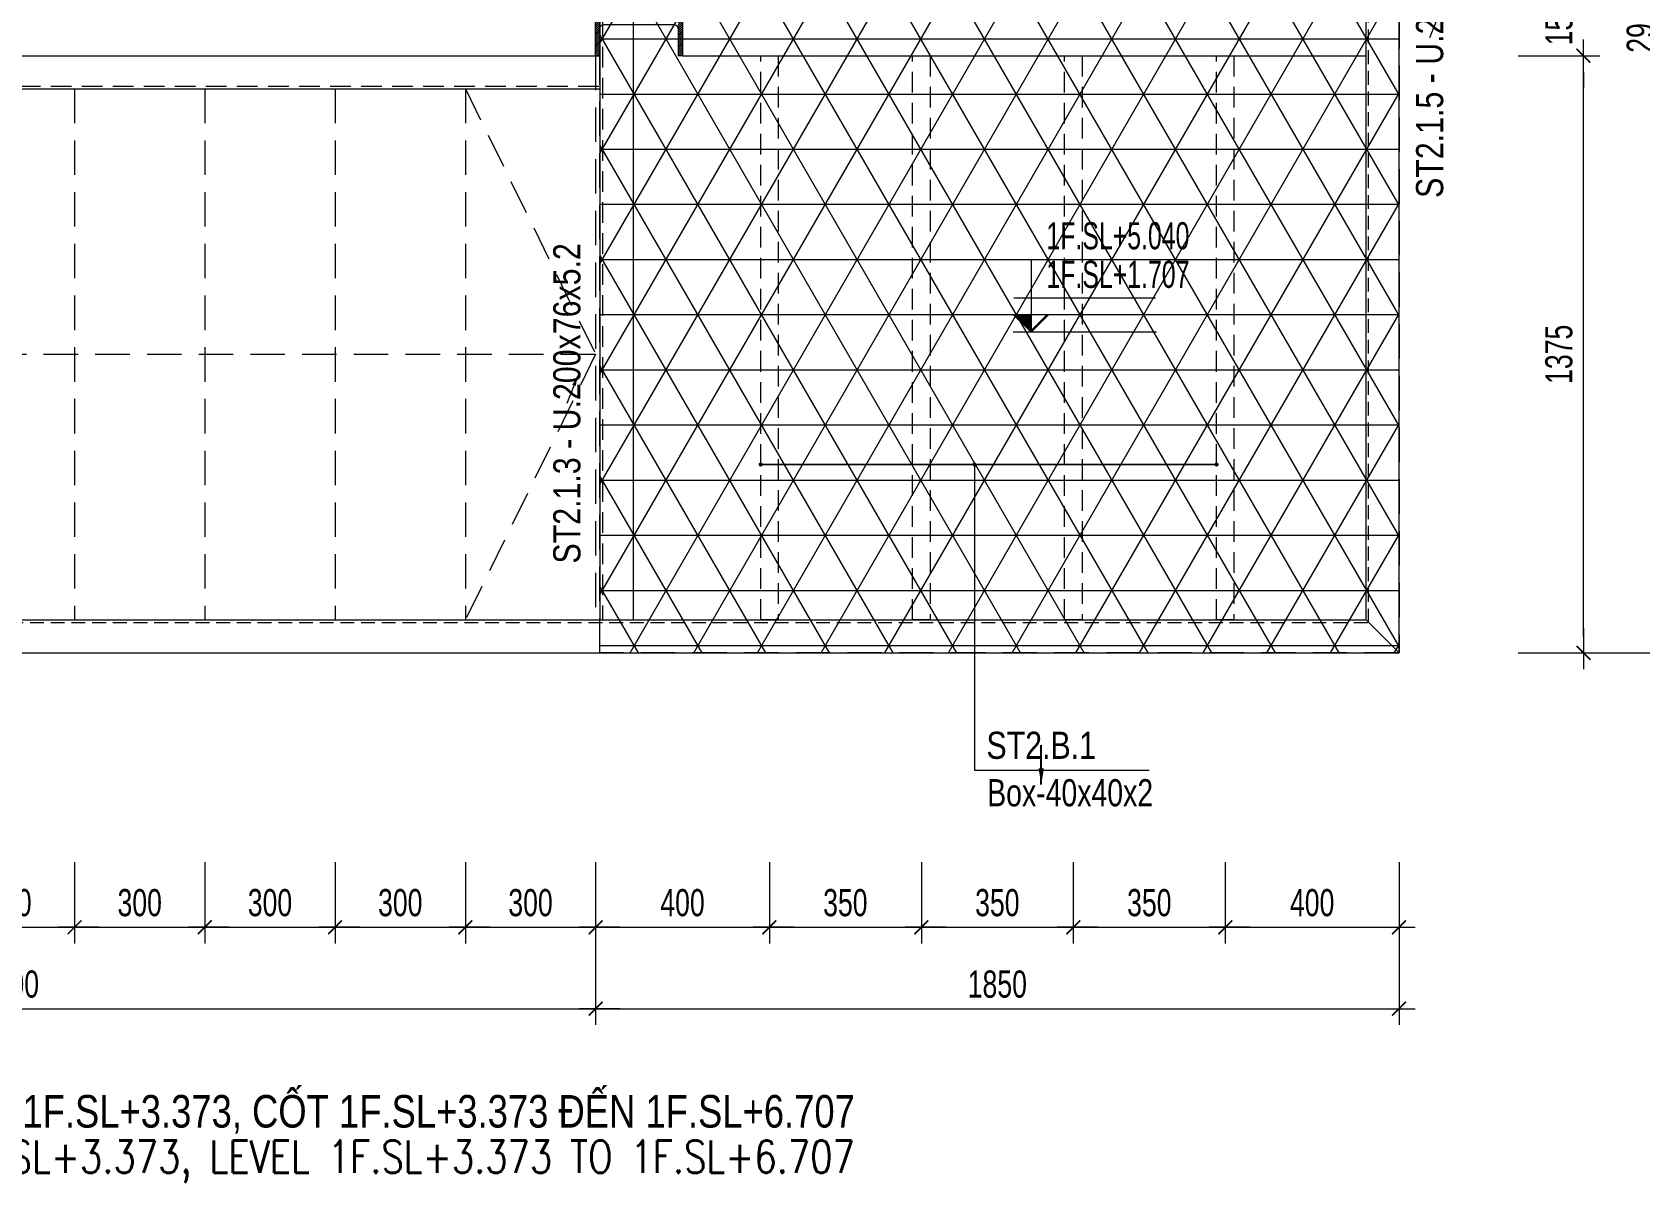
# Model space of a CAD drawing. Header units: millimetres. Extents: x 80771 to 163038, y -101774 to -59328.
# Drawn here: x 105800 to 109502, y -71767 to -69117 of the extents above; entities that cross this region are included whole.
import ezdxf
from ezdxf.enums import TextEntityAlignment as Align

# ---------------------------------------------------------------- set-up
doc = ezdxf.new("R2010")
doc.units = ezdxf.units.MM
doc.linetypes.add('HIDDEN2', pattern=[4.762499999999999, 3.175, -1.5875])
for name, color, linetype, lineweight in [('$0$NDC_S_ANNO', 7, 'Continuous', 20), ('$0$NDC_S_DIM', 1, 'Continuous', 15), ('NDC_S-ANNO', 7, 'Continuous', 20), ('NDC_S-BEAM-NAME-VERT', 7, 'Continuous', 20), ('NDC_S-BEAM-STEL', 30, 'HIDDEN2', 18), ('NDC_S-COLS-STEL', 2, 'Continuous', 20), ('NDC_S-DIMS', 1, 'Continuous', 15), ('NDC_S-HIDN', 8, 'HIDDEN2', 13), ('NDC_S-TEXT-SYMB', 7, 'Continuous', 20), ('NDC_S-TEXT-VIE', 7, 'Continuous', 20), ('NDC_S_ANNO', 7, 'Continuous', 20), ('NDC_S_BEAM NAME', 7, 'Continuous', 9), ('NDC_S_CONTINUOUS', 3, 'Continuous', 20), ('NDC_S_DIM', 1, 'Continuous', 15), ('NDC_S_ENG TITLE', 3, 'Continuous', 20), ('NDC_S_HATCH MATERIAL', 8, 'Continuous', 13), ('NDC_S_TEXT SYMBOL', 7, 'Continuous', 20), ('NDC_S_VN TITLE', 6, 'Continuous', 35)]:
    doc.layers.add(name, color=color, linetype=linetype, lineweight=lineweight)
doc.styles.add('$0$ARIAL', font='arial.ttf', dxfattribs={"width": 0.8})
doc.styles.add('$0$NDC_DIM', font='', dxfattribs={"width": 0.75})
doc.styles.add('ARIAL', font='arial.ttf', dxfattribs={"width": 0.8})
doc.styles.add('NDC_ANNO', font='', dxfattribs={"width": 0.8})
doc.styles.add('NDC_ARIAL', font='arial.ttf', dxfattribs={"width": 0.85})
doc.styles.add('NDC_DIM', font='', dxfattribs={"width": 0.75})
doc.styles.add('NDC_EN TXT', font='romans.shx', dxfattribs={"width": 0.8})
doc.styles.add('NDC_VIE TXT', font='arial.ttf', dxfattribs={"width": 0.8})
doc.styles.get('$0$NDC_DIM').set_extended_font_data('Dotum')
doc.styles.get('NDC_ANNO').set_extended_font_data('Dotum')
doc.styles.get('NDC_DIM').set_extended_font_data('Dotum')
doc.dimstyles.new('$0$NDC_dim_iso', dxfattribs={"dimtxt": 2.5, "dimasz": 1, "dimexe": 1.5, "dimexo": 2.5, "dimgap": 1, "dimtad": 1, "dimdec": 0, "dimzin": 0, "dimdsep": 46, "dimtxsty": '$0$NDC_DIM', "dimblk": '$0$DIMMARK', "dimcen": 0.09, "dimdle": 1.2, "dimclrd": 1, "dimclre": 1, "dimclrt": 3, "dimadec": 0, "dimazin": 0, "dimtfac": 1, "dimtdec": 0, "dimtix": 1, "dimtofl": 0, "dimtmove": 0, "dimatfit": 3, "dimfxl": 8, "dimfxlon": 1, "dimtolj": 1, "dimtzin": 0, "dimarcsym": 0})
doc.dimstyles.new('NDC_dim_25', dxfattribs={"dimscale": 25, "dimtxt": 2.5, "dimasz": 1.5, "dimexe": 1.5, "dimexo": 2.5, "dimgap": 1, "dimtad": 1, "dimdec": 0, "dimrnd": 0.001, "dimzin": 0, "dimdsep": 46, "dimtxsty": 'NDC_DIM', "dimblk": 'DIMMARK', "dimcen": 0, "dimdle": 1.2, "dimclrd": 256, "dimclre": 256, "dimclrt": 3, "dimadec": 0, "dimazin": 0, "dimtfac": 1, "dimtdec": 0, "dimtix": 1, "dimtofl": 0, "dimtmove": 2, "dimatfit": 3, "dimfxl": 6, "dimfxlon": 1, "dimtolj": 1, "dimtzin": 0, "dimlwd": -1, "dimlwe": -1, "dimarcsym": 0})
doc.dimstyles.new('NDC_dim_iso', dxfattribs={"dimtxt": 2.5, "dimasz": 1.5, "dimexe": 1.5, "dimexo": 1.5, "dimgap": 1, "dimtad": 1, "dimdec": 0, "dimrnd": 0.001, "dimzin": 0, "dimdsep": 46, "dimtxsty": 'NDC_DIM', "dimblk": 'DIMMARK', "dimcen": 0, "dimdle": 1.2, "dimclrd": 256, "dimclre": 256, "dimclrt": 3, "dimadec": 0, "dimazin": 0, "dimtfac": 1, "dimtdec": 0, "dimtix": 1, "dimtofl": 0, "dimtmove": 2, "dimatfit": 3, "dimfxl": 6, "dimfxlon": 1, "dimtolj": 1, "dimtzin": 0, "dimlwd": -1, "dimlwe": -1, "dimarcsym": 0})

# ---------------------------------------------------------------- blocks, each defined once
blk = doc.blocks.new('DIMMARK')
at = {"layer": 'NDC_S_DIM', "color": 1}
blk.add_line((-1.5, 0), (1, 0), dxfattribs=at)
at = {"layer": 'NDC_S_DIM', "color": 2, "const_width": 0.1}
blk.add_lwpolyline([(-0.4242640687119285, -0.4242640687119285), (0.4242640687119285, 0.4242640687119285)], dxfattribs=at)
blk = doc.blocks.new('*D489')
at = {"layer": 'Defpoints', "color": 0, "transparency": 16777216}
for p in [(104397.1765880286, -70546.40883899573), (107097.1765880286, -70546.40883899573), (107097.1765880286, -71365.67347410205)]:
    blk.add_point(p, dxfattribs=at)
at = {"layer": 'NDC_S_DIM', "transparency": 16777216}
for p, q in [((104397.1765880286, -71215.67347410205), (104397.1765880286, -71403.17347410205)), ((107097.1765880286, -71215.67347410205), (107097.1765880286, -71403.17347410205)), ((104434.6765880286, -71365.67347410205), (107059.6765880286, -71365.67347410205))]:
    blk.add_line(p, q, dxfattribs=at)
at = {"layer": 'NDC_S_DIM', "transparency": 16777216, "xscale": 37.5, "yscale": 37.5, "zscale": 37.5, "rotation": 180}
blk.add_blockref('DIMMARK', (104397.1765880286, -71365.67347410205), dxfattribs=at)
at = {"layer": 'NDC_S_DIM', "transparency": 16777216, "xscale": 37.5, "yscale": 37.5, "zscale": 37.5}
blk.add_blockref('DIMMARK', (107097.1765880286, -71365.67347410205), dxfattribs=at)
at = {"layer": 'NDC_S_DIM', "color": 3, "transparency": 16777216, "insert": (105747.1765880286, -71309.38107247383), "char_height": 62.5, "attachment_point": 5, "style": 'NDC_DIM'}
blk.add_mtext('\\A1;2700', dxfattribs=at)
blk = doc.blocks.new('*D490')
at = {"layer": 'Defpoints', "color": 0, "transparency": 16777216}
for p in [(107097.1765880286, -70546.40883899573), (108947.1765880286, -70546.40883899573), (108947.1765880286, -71365.67347410205)]:
    blk.add_point(p, dxfattribs=at)
at = {"layer": 'NDC_S_DIM', "transparency": 16777216}
for p, q in [((107097.1765880286, -71215.67347410205), (107097.1765880286, -71403.17347410205)), ((108947.1765880286, -71215.67347410205), (108947.1765880286, -71403.17347410205)), ((107134.6765880286, -71365.67347410205), (108909.6765880286, -71365.67347410205))]:
    blk.add_line(p, q, dxfattribs=at)
at = {"layer": 'NDC_S_DIM', "transparency": 16777216, "xscale": 37.5, "yscale": 37.5, "zscale": 37.5, "rotation": 180}
blk.add_blockref('DIMMARK', (107097.1765880286, -71365.67347410205), dxfattribs=at)
at = {"layer": 'NDC_S_DIM', "transparency": 16777216, "xscale": 37.5, "yscale": 37.5, "zscale": 37.5}
blk.add_blockref('DIMMARK', (108947.1765880286, -71365.67347410205), dxfattribs=at)
at = {"layer": 'NDC_S_DIM', "color": 3, "transparency": 16777216, "insert": (108022.1765880286, -71309.38107247383), "char_height": 62.5, "attachment_point": 5, "style": 'NDC_DIM'}
blk.add_mtext('\\A1;1850', dxfattribs=at)
blk = doc.blocks.new('*D500')
at = {"layer": 'Defpoints', "color": 0, "transparency": 16777216}
for p in [(105597.1765880286, -70546.40883899573), (105897.1765880286, -70546.40883899573), (105897.1765880286, -71178.17347410205)]:
    blk.add_point(p, dxfattribs=at)
at = {"layer": 'NDC_S_DIM', "transparency": 16777216}
for p, q in [((105597.1765880286, -71028.17347410205), (105597.1765880286, -71215.67347410205)), ((105897.1765880286, -71028.17347410205), (105897.1765880286, -71215.67347410205)), ((105634.6765880286, -71178.17347410205), (105859.6765880286, -71178.17347410205))]:
    blk.add_line(p, q, dxfattribs=at)
at = {"layer": 'NDC_S_DIM', "transparency": 16777216, "xscale": 37.5, "yscale": 37.5, "zscale": 37.5, "rotation": 180}
blk.add_blockref('DIMMARK', (105597.1765880286, -71178.17347410205), dxfattribs=at)
at = {"layer": 'NDC_S_DIM', "transparency": 16777216, "xscale": 37.5, "yscale": 37.5, "zscale": 37.5}
blk.add_blockref('DIMMARK', (105897.1765880286, -71178.17347410205), dxfattribs=at)
at = {"layer": 'NDC_S_DIM', "color": 3, "transparency": 16777216, "insert": (105747.1765880286, -71121.88107247383), "char_height": 62.5, "attachment_point": 5, "style": 'NDC_DIM'}
blk.add_mtext('\\A1;300', dxfattribs=at)
blk = doc.blocks.new('*D501')
at = {"layer": 'Defpoints', "color": 0, "transparency": 16777216}
for p in [(105897.1765880286, -70546.40883899573), (106197.1765880286, -70546.40883899573), (106197.1765880286, -71178.17347410205)]:
    blk.add_point(p, dxfattribs=at)
at = {"layer": 'NDC_S_DIM', "transparency": 16777216}
for p, q in [((105897.1765880286, -71028.17347410205), (105897.1765880286, -71215.67347410205)), ((106197.1765880286, -71028.17347410205), (106197.1765880286, -71215.67347410205)), ((105934.6765880286, -71178.17347410205), (106159.6765880286, -71178.17347410205))]:
    blk.add_line(p, q, dxfattribs=at)
at = {"layer": 'NDC_S_DIM', "transparency": 16777216, "xscale": 37.5, "yscale": 37.5, "zscale": 37.5, "rotation": 180}
blk.add_blockref('DIMMARK', (105897.1765880286, -71178.17347410205), dxfattribs=at)
at = {"layer": 'NDC_S_DIM', "transparency": 16777216, "xscale": 37.5, "yscale": 37.5, "zscale": 37.5}
blk.add_blockref('DIMMARK', (106197.1765880286, -71178.17347410205), dxfattribs=at)
at = {"layer": 'NDC_S_DIM', "color": 3, "transparency": 16777216, "insert": (106047.1765880286, -71121.88107247383), "char_height": 62.5, "attachment_point": 5, "style": 'NDC_DIM'}
blk.add_mtext('\\A1;300', dxfattribs=at)
blk = doc.blocks.new('*D502')
at = {"layer": 'Defpoints', "color": 0, "transparency": 16777216}
for p in [(106197.1765880286, -70546.40883899573), (106497.1765880286, -70546.40883899573), (106497.1765880286, -71178.17347410205)]:
    blk.add_point(p, dxfattribs=at)
at = {"layer": 'NDC_S_DIM', "transparency": 16777216}
for p, q in [((106197.1765880286, -71028.17347410205), (106197.1765880286, -71215.67347410205)), ((106497.1765880286, -71028.17347410205), (106497.1765880286, -71215.67347410205)), ((106234.6765880286, -71178.17347410205), (106459.6765880286, -71178.17347410205))]:
    blk.add_line(p, q, dxfattribs=at)
at = {"layer": 'NDC_S_DIM', "transparency": 16777216, "xscale": 37.5, "yscale": 37.5, "zscale": 37.5, "rotation": 180}
blk.add_blockref('DIMMARK', (106197.1765880286, -71178.17347410205), dxfattribs=at)
at = {"layer": 'NDC_S_DIM', "transparency": 16777216, "xscale": 37.5, "yscale": 37.5, "zscale": 37.5}
blk.add_blockref('DIMMARK', (106497.1765880286, -71178.17347410205), dxfattribs=at)
at = {"layer": 'NDC_S_DIM', "color": 3, "transparency": 16777216, "insert": (106347.1765880286, -71121.88107247383), "char_height": 62.5, "attachment_point": 5, "style": 'NDC_DIM'}
blk.add_mtext('\\A1;300', dxfattribs=at)
blk = doc.blocks.new('*D503')
at = {"layer": 'Defpoints', "color": 0, "transparency": 16777216}
for p in [(106497.1765880286, -70546.40883899573), (106797.1765880286, -70546.40883899573), (106797.1765880286, -71178.17347410205)]:
    blk.add_point(p, dxfattribs=at)
at = {"layer": 'NDC_S_DIM', "transparency": 16777216}
for p, q in [((106497.1765880286, -71028.17347410205), (106497.1765880286, -71215.67347410205)), ((106797.1765880286, -71028.17347410205), (106797.1765880286, -71215.67347410205)), ((106534.6765880286, -71178.17347410205), (106759.6765880286, -71178.17347410205))]:
    blk.add_line(p, q, dxfattribs=at)
at = {"layer": 'NDC_S_DIM', "transparency": 16777216, "xscale": 37.5, "yscale": 37.5, "zscale": 37.5, "rotation": 180}
blk.add_blockref('DIMMARK', (106497.1765880286, -71178.17347410205), dxfattribs=at)
at = {"layer": 'NDC_S_DIM', "transparency": 16777216, "xscale": 37.5, "yscale": 37.5, "zscale": 37.5}
blk.add_blockref('DIMMARK', (106797.1765880286, -71178.17347410205), dxfattribs=at)
at = {"layer": 'NDC_S_DIM', "color": 3, "transparency": 16777216, "insert": (106647.1765880286, -71121.88107247383), "char_height": 62.5, "attachment_point": 5, "style": 'NDC_DIM'}
blk.add_mtext('\\A1;300', dxfattribs=at)
blk = doc.blocks.new('*D504')
at = {"layer": 'Defpoints', "color": 0, "transparency": 16777216}
for p in [(107097.1765880286, -70546.40883899573), (107497.1765880287, -70546.40883899573), (107497.1765880287, -71178.17347410205)]:
    blk.add_point(p, dxfattribs=at)
at = {"layer": 'NDC_S_DIM', "transparency": 16777216}
for p, q in [((107097.1765880286, -71028.17347410205), (107097.1765880286, -71215.67347410205)), ((107497.1765880287, -71028.17347410205), (107497.1765880287, -71215.67347410205)), ((107134.6765880286, -71178.17347410205), (107459.6765880287, -71178.17347410205))]:
    blk.add_line(p, q, dxfattribs=at)
at = {"layer": 'NDC_S_DIM', "transparency": 16777216, "xscale": 37.5, "yscale": 37.5, "zscale": 37.5, "rotation": 180}
blk.add_blockref('DIMMARK', (107097.1765880286, -71178.17347410205), dxfattribs=at)
at = {"layer": 'NDC_S_DIM', "transparency": 16777216, "xscale": 37.5, "yscale": 37.5, "zscale": 37.5}
blk.add_blockref('DIMMARK', (107497.1765880287, -71178.17347410205), dxfattribs=at)
at = {"layer": 'NDC_S_DIM', "color": 3, "transparency": 16777216, "insert": (107297.1765880286, -71121.88107247383), "char_height": 62.5, "attachment_point": 5, "style": 'NDC_DIM'}
blk.add_mtext('\\A1;400', dxfattribs=at)
blk = doc.blocks.new('*D505')
at = {"layer": 'Defpoints', "color": 0, "transparency": 16777216}
for p in [(107497.1765880287, -70546.40883899573), (107847.1765880287, -70546.40883899573), (107847.1765880287, -71178.17347410205)]:
    blk.add_point(p, dxfattribs=at)
at = {"layer": 'NDC_S_DIM', "transparency": 16777216}
for p, q in [((107497.1765880287, -71028.17347410205), (107497.1765880287, -71215.67347410205)), ((107847.1765880287, -71028.17347410205), (107847.1765880287, -71215.67347410205)), ((107534.6765880287, -71178.17347410205), (107809.6765880287, -71178.17347410205))]:
    blk.add_line(p, q, dxfattribs=at)
at = {"layer": 'NDC_S_DIM', "transparency": 16777216, "xscale": 37.5, "yscale": 37.5, "zscale": 37.5, "rotation": 180}
blk.add_blockref('DIMMARK', (107497.1765880287, -71178.17347410205), dxfattribs=at)
at = {"layer": 'NDC_S_DIM', "transparency": 16777216, "xscale": 37.5, "yscale": 37.5, "zscale": 37.5}
blk.add_blockref('DIMMARK', (107847.1765880287, -71178.17347410205), dxfattribs=at)
at = {"layer": 'NDC_S_DIM', "color": 3, "transparency": 16777216, "insert": (107672.1765880287, -71121.88107247383), "char_height": 62.5, "attachment_point": 5, "style": 'NDC_DIM'}
blk.add_mtext('\\A1;350', dxfattribs=at)
blk = doc.blocks.new('*D506')
at = {"layer": 'Defpoints', "color": 0, "transparency": 16777216}
for p in [(107847.1765880287, -70546.40883899573), (108197.1765880287, -70546.40883899573), (108197.1765880287, -71178.17347410205)]:
    blk.add_point(p, dxfattribs=at)
at = {"layer": 'NDC_S_DIM', "transparency": 16777216}
for p, q in [((107847.1765880287, -71028.17347410205), (107847.1765880287, -71215.67347410205)), ((108197.1765880287, -71028.17347410205), (108197.1765880287, -71215.67347410205)), ((107884.6765880287, -71178.17347410205), (108159.6765880287, -71178.17347410205))]:
    blk.add_line(p, q, dxfattribs=at)
at = {"layer": 'NDC_S_DIM', "transparency": 16777216, "xscale": 37.5, "yscale": 37.5, "zscale": 37.5, "rotation": 180}
blk.add_blockref('DIMMARK', (107847.1765880287, -71178.17347410205), dxfattribs=at)
at = {"layer": 'NDC_S_DIM', "transparency": 16777216, "xscale": 37.5, "yscale": 37.5, "zscale": 37.5}
blk.add_blockref('DIMMARK', (108197.1765880287, -71178.17347410205), dxfattribs=at)
at = {"layer": 'NDC_S_DIM', "color": 3, "transparency": 16777216, "insert": (108022.1765880287, -71121.88107247383), "char_height": 62.5, "attachment_point": 5, "style": 'NDC_DIM'}
blk.add_mtext('\\A1;350', dxfattribs=at)
blk = doc.blocks.new('*D507')
at = {"layer": 'Defpoints', "color": 0, "transparency": 16777216}
for p in [(108197.1765880287, -70546.40883899573), (108547.1765880287, -70546.40883899573), (108547.1765880287, -71178.17347410205)]:
    blk.add_point(p, dxfattribs=at)
at = {"layer": 'NDC_S_DIM', "transparency": 16777216}
for p, q in [((108197.1765880287, -71028.17347410205), (108197.1765880287, -71215.67347410205)), ((108547.1765880287, -71028.17347410205), (108547.1765880287, -71215.67347410205)), ((108234.6765880287, -71178.17347410205), (108509.6765880287, -71178.17347410205))]:
    blk.add_line(p, q, dxfattribs=at)
at = {"layer": 'NDC_S_DIM', "transparency": 16777216, "xscale": 37.5, "yscale": 37.5, "zscale": 37.5, "rotation": 180}
blk.add_blockref('DIMMARK', (108197.1765880287, -71178.17347410205), dxfattribs=at)
at = {"layer": 'NDC_S_DIM', "transparency": 16777216, "xscale": 37.5, "yscale": 37.5, "zscale": 37.5}
blk.add_blockref('DIMMARK', (108547.1765880287, -71178.17347410205), dxfattribs=at)
at = {"layer": 'NDC_S_DIM', "color": 3, "transparency": 16777216, "insert": (108372.1765880287, -71121.88107247383), "char_height": 62.5, "attachment_point": 5, "style": 'NDC_DIM'}
blk.add_mtext('\\A1;350', dxfattribs=at)
blk = doc.blocks.new('*D508')
at = {"layer": 'Defpoints', "color": 0, "transparency": 16777216}
for p in [(108547.1765880287, -70546.40883899573), (108947.1765880286, -70546.40883899573), (108947.1765880286, -71178.17347410205)]:
    blk.add_point(p, dxfattribs=at)
at = {"layer": 'NDC_S_DIM', "transparency": 16777216}
for p, q in [((108547.1765880287, -71028.17347410205), (108547.1765880287, -71215.67347410205)), ((108947.1765880286, -71028.17347410205), (108947.1765880286, -71215.67347410205)), ((108584.6765880287, -71178.17347410205), (108909.6765880286, -71178.17347410205))]:
    blk.add_line(p, q, dxfattribs=at)
at = {"layer": 'NDC_S_DIM', "transparency": 16777216, "xscale": 37.5, "yscale": 37.5, "zscale": 37.5, "rotation": 180}
blk.add_blockref('DIMMARK', (108547.1765880287, -71178.17347410205), dxfattribs=at)
at = {"layer": 'NDC_S_DIM', "transparency": 16777216, "xscale": 37.5, "yscale": 37.5, "zscale": 37.5}
blk.add_blockref('DIMMARK', (108947.1765880286, -71178.17347410205), dxfattribs=at)
at = {"layer": 'NDC_S_DIM', "color": 3, "transparency": 16777216, "insert": (108747.1765880286, -71121.88107247383), "char_height": 62.5, "attachment_point": 5, "style": 'NDC_DIM'}
blk.add_mtext('\\A1;400', dxfattribs=at)
blk = doc.blocks.new('*D509')
at = {"layer": 'Defpoints', "color": 0, "transparency": 16777216}
for p in [(108947.1765880286, -69171.40883899573), (109371.8277518415, -69171.40883899573), (108947.1765880286, -70546.40883899576)]:
    blk.add_point(p, dxfattribs=at)
at = {"layer": 'NDC_S_DIM', "transparency": 16777216}
for p, q in [((109221.8277518415, -69171.40883899573), (109409.3277518415, -69171.40883899573)), ((109371.8277518415, -70508.90883899576), (109371.8277518415, -69208.90883899573)), ((109221.8277518415, -70546.40883899576), (109409.3277518415, -70546.40883899576))]:
    blk.add_line(p, q, dxfattribs=at)
at = {"layer": 'NDC_S_DIM', "transparency": 16777216, "xscale": 37.5, "yscale": 37.5, "zscale": 37.5}
for p, rotation in [((109371.8277518415, -69171.40883899573), 90), ((109371.8277518415, -70546.40883899576), 270)]:
    blk.add_blockref('DIMMARK', p, dxfattribs=dict(at, rotation=rotation))
at = {"layer": 'NDC_S_DIM', "color": 3, "transparency": 16777216, "insert": (109315.5353502132, -69858.90883899576), "char_height": 62.5, "attachment_point": 5, "rotation": 90, "style": 'NDC_DIM'}
blk.add_mtext('\\A1;1375', dxfattribs=at)
blk = doc.blocks.new('*D510')
at = {"layer": 'Defpoints', "color": 0, "transparency": 16777216}
for p in [(108947.1765880286, -69021.40883899573), (109371.8277518414, -69021.40883899573), (108947.1765880286, -69171.40883899573)]:
    blk.add_point(p, dxfattribs=at)
at = {"layer": 'NDC_S_DIM', "transparency": 16777216}
for p, q in [((109371.8277518414, -68983.90883899573), (109371.8277518414, -68946.40883899573)), ((109221.8277518414, -69021.40883899573), (109409.3277518414, -69021.40883899573)), ((109221.8277518414, -69171.40883899573), (109409.3277518414, -69171.40883899573)), ((109371.8277518414, -69208.90883899573), (109371.8277518414, -69246.40883899573))]:
    blk.add_line(p, q, dxfattribs=at)
at = {"layer": 'NDC_S_DIM', "transparency": 16777216, "xscale": 37.5, "yscale": 37.5, "zscale": 37.5}
for p, rotation in [((109371.8277518414, -69021.40883899573), 270), ((109371.8277518414, -69171.40883899573), 90)]:
    blk.add_blockref('DIMMARK', p, dxfattribs=dict(at, rotation=rotation))
at = {"layer": 'NDC_S_DIM', "color": 3, "transparency": 16777216, "insert": (109315.5353502131, -69096.40883899575), "char_height": 62.5, "attachment_point": 5, "rotation": 90, "style": 'NDC_DIM'}
blk.add_mtext('\\A1;150', dxfattribs=at)
blk = doc.blocks.new('*D512')
at = {"layer": 'Defpoints', "color": 0, "transparency": 16777216}
for p in [(108947.1765880286, -67646.40883899579), (109559.3277518415, -67646.40883899579), (108947.1765880286, -70546.40883899576)]:
    blk.add_point(p, dxfattribs=at)
at = {"layer": 'NDC_S_DIM', "transparency": 16777216}
for p, q in [((109409.3277518415, -67646.40883899579), (109596.8277518415, -67646.40883899579)), ((109559.3277518415, -70508.90883899576), (109559.3277518415, -67683.90883899579)), ((109409.3277518415, -70546.40883899576), (109596.8277518415, -70546.40883899576))]:
    blk.add_line(p, q, dxfattribs=at)
at = {"layer": 'NDC_S_DIM', "transparency": 16777216, "xscale": 37.5, "yscale": 37.5, "zscale": 37.5}
for p, rotation in [((109559.3277518415, -67646.40883899579), 90), ((109559.3277518415, -70546.40883899576), 270)]:
    blk.add_blockref('DIMMARK', p, dxfattribs=dict(at, rotation=rotation))
at = {"layer": 'NDC_S_DIM', "color": 3, "transparency": 16777216, "insert": (109503.0353502132, -69096.40883899579), "char_height": 62.5, "attachment_point": 5, "rotation": 90, "style": 'NDC_DIM'}
blk.add_mtext('\\A1;2900', dxfattribs=at)
blk = doc.blocks.new('kata_block_CT')
at = {"layer": 'NDC_S_ANNO'}
blk.add_hatch(color=3, dxfattribs=at).paths.add_polyline_path([(0, 1.596954857557648), (-1.612010908633238, 1.596954857557648), (0, 0)])
at = {"layer": 'NDC_S_ANNO', "ltscale": 50}
h = blk.add_hatch(dxfattribs=at)
h.set_pattern_fill('ANSI31', color=256, scale=1.406250541793835, style=0)
h.set_pattern_definition([(45.00000000000001, (0, 5.456968210637569e-12), (-3.157122508925224, 3.157122508925225), [])])
h.paths.add_polyline_path([(0, 1.596954857557648), (0, 0), (1.612010908924276, 1.596954857557648)])
for p, q in [((-1.592704896858777, 3.140833880479477), (11.46947077315417, 3.140833880479477)), ((11.56125648126181, 5.456968210637569e-12), (-1.63869572513795, 5.456968210637569e-12))]:
    blk.add_line(p, q, dxfattribs=at)
for points in [[(0, 6.69495074864426), (0, 0)], [(0, 0), (-1.612010908924276, 1.596954857557648), (0, 1.596954857557648)], [(0, 0), (1.612010908924276, 1.596954857557648), (0, 1.596954857557648)]]:
    blk.add_lwpolyline(points, dxfattribs=at)
at = {"layer": 'NDC_S_ANNO', "color": 8, "ltscale": 50}
blk.add_lwpolyline([(0, 0), (-1.612010908633238, 1.596954857557648), (0, 1.596954857557648)], dxfattribs=at)
at = {"layer": 'NDC_S_TEXT SYMBOL', "color": 3, "style": 'NDC_ANNO', "width": 0.8}
blk.add_attdef('CT', (1.409564409346785, 4.068271311703938), '', height=2.5, dxfattribs=at)
blk = doc.blocks.new('$0$DIMMARK')
at = {"layer": '$0$NDC_S_DIM', "color": 1}
blk.add_line((-1.5, 0), (1, 0), dxfattribs=at)
at = {"layer": '$0$NDC_S_DIM', "color": 2, "const_width": 0.1}
blk.add_lwpolyline([(-0.4242640687119285, -0.4242640687119285), (0.4242640687119285, 0.4242640687119285)], dxfattribs=at)
blk = doc.blocks.new('Drawing name_symbol')
at = {"layer": 'NDC_S_ENG TITLE', "style": 'NDC_EN TXT', "width": 0.8}
blk.add_attdef('SECTDET1', text='', height=5, dxfattribs=at).set_placement((0, 1.011264427095739), align=Align.CENTER)
at = {"layer": 'NDC_S_TEXT SYMBOL', "lineweight": 25, "style": 'NDC_ANNO', "width": 0.8}
blk.add_attdef('SSCALE', text='', height=2.5, dxfattribs=at).set_placement((0, -3.998868953555331), align=Align.CENTER)
at = {"layer": 'NDC_S_VN TITLE', "style": 'NDC_VIE TXT', "width": 0.8}
blk.add_attdef('SECTDET2', text='', height=5, dxfattribs=at).set_placement((0, 7.970649532882817), align=Align.CENTER)
blk = doc.blocks.new('*U98')
for p, q in [((0.6502196850394916, 7.480314686706894), (-1.86925590551001, 7.480314686706895)), ((1.516780314960485, 7.480314686706894), (4.036255905509977, 7.480314686706897)), ((0.9260196850394917, 7.204514686706894), (0.9260196850394938, 0.6695005134808927)), ((1.240980314960485, 7.204514686706894), (1.240980314960487, 0.6695005134808927)), ((0.6502196850394913, 0.3937005134808928), (-1.869255905510008, 0.3937005134808915)), ((1.51678031496049, 0.3937005134808931), (4.03625590550998, 0.3937005134808935))]:
    blk.add_line(p, q)
for points in [[(4.036255905509977, 7.480314686706897), (4.036255905509977, 7.874015474108894), (-1.869255905510011, 7.874015474108893), (-1.86925590551001, 7.480314686706895)], [(-1.869255905510008, 0.3937005134808915), (-1.869255905510008, -2.739211066304925e-07), (4.036255905509979, -2.73921104666556e-07), (4.03625590550998, 0.3937005134808935)]]:
    blk.add_lwpolyline(points)
for centre, radius, start, end in [((0.6502196850394917, 7.204514686706894), 0.2757999999999995, 360, 450), ((1.516780314960485, 7.204514686706894), 0.2758, 90, 180), ((0.6502196850394912, 0.6695005134808923), 0.2758, 270, 360), ((1.51678031496049, 0.6695005134808927), 0.2758, 180, 270)]:
    blk.add_arc(centre, radius, start, end)
blk = doc.blocks.new('*D380')
at = {"layer": 'Defpoints', "color": 0, "transparency": 16777216}
for p in [(106797.1765880286, -70546.40883899573), (107097.1765880286, -70546.40883899573), (107097.1765880286, -71178.17347410205)]:
    blk.add_point(p, dxfattribs=at)
at = {"layer": 'NDC_S_DIM', "transparency": 16777216}
for p, q in [((106797.1765880286, -71028.17347410205), (106797.1765880286, -71215.67347410205)), ((107097.1765880286, -71028.17347410205), (107097.1765880286, -71215.67347410205)), ((106834.6765880286, -71178.17347410205), (107059.6765880286, -71178.17347410205))]:
    blk.add_line(p, q, dxfattribs=at)
at = {"layer": 'NDC_S_DIM', "transparency": 16777216, "xscale": 37.5, "yscale": 37.5, "zscale": 37.5, "rotation": 180}
blk.add_blockref('DIMMARK', (106797.1765880286, -71178.17347410205), dxfattribs=at)
at = {"layer": 'NDC_S_DIM', "transparency": 16777216, "xscale": 37.5, "yscale": 37.5, "zscale": 37.5}
blk.add_blockref('DIMMARK', (107097.1765880286, -71178.17347410205), dxfattribs=at)
at = {"layer": 'NDC_S_DIM', "color": 3, "transparency": 16777216, "insert": (106947.1765880286, -71121.88107247383), "char_height": 62.5, "attachment_point": 5, "style": 'NDC_DIM'}
blk.add_mtext('\\A1;300', dxfattribs=at)
blk = doc.blocks.new('*U6')
at = {"layer": '$0$NDC_S_ANNO', "ltscale": 0.8, "style": '$0$ARIAL', "width": 0.8}
blk.add_attdef('TEN', text='', height=2.5, dxfattribs=at).set_placement((-2.578270345291724, 1.026458553720925), align=Align.MIDDLE_CENTER)
at = {"layer": '$0$NDC_S_ANNO', "ltscale": 0.8, "style": '$0$ARIAL', "width": 0.8, "flags": 1}
blk.add_attdef('CHU_THICH', text='', height=2.5, dxfattribs=at).set_placement((0, 0), align=Align.MIDDLE_CENTER)
at = {"layer": 'Defpoints'}
blk.add_leader([(0, 0), (-2.578270345291724, 1.026458553720925)], dimstyle='$0$NDC_dim_iso', override={"dimgap": 0.625, "dimtad": 0}, dxfattribs=at)
blk = doc.blocks.new('*U9')
at = {"layer": 'NDC_S-ANNO', "ltscale": 0.8, "style": 'ARIAL', "width": 0.8}
blk.add_attdef('TEN', text='', height=2.5, dxfattribs=at).set_placement((-8.992528943707612e-13, 3.626766734923697), align=Align.MIDDLE_CENTER)
at = {"layer": 'NDC_S-ANNO', "ltscale": 0.8, "style": 'ARIAL', "width": 0.8, "flags": 1}
blk.add_attdef('CHU_THICH', text='', height=2.5, dxfattribs=at).set_placement((0, 0), align=Align.MIDDLE_CENTER)
at = {"layer": 'Defpoints'}
blk.add_leader([(0, 0), (-8.992528943707612e-13, 3.626766734923697)], dimstyle='NDC_dim_iso', override={"dimgap": 0.625, "dimtad": 0}, dxfattribs=at)

msp = doc.modelspace()

# ---------------------------------------------------------------- hatches: boundary and pattern name
at = {"layer": 'NDC_S_HATCH MATERIAL'}
h = msp.add_hatch(dxfattribs=at)
h.set_pattern_fill('NET3', color=256, scale=40)
h.set_pattern_definition([(0, (168924.5442872435, -24809.66260869662), (0, 127), []), (59.99999999999999, (168924.5442872435, -24809.66260869662), (-109.9852262806237, 63.50000000000001), []), (120, (168924.5442872435, -24809.66260869662), (-109.9852262806237, -63.49999999999997), [])])
h.paths.add_polyline_path([(107107.1765880287, -67646.40883899576), (108947.1765880286, -67646.40883899576), (108947.1765880286, -70546.40883899573), (107107.1765880287, -70546.40883899573)])
h = msp.add_hatch(dxfattribs=at)
h.set_pattern_fill('ANSI31', color=256)
h.set_pattern_definition([(45, (163960.6645961998, -24254.02821274738), (-2.245064030267288, 2.245064030267288), [])])
edge = h.paths.add_edge_path()
edge.add_line((107107.1765880285, -69171.40883899573), (107097.1765880285, -69171.40883899573))
edge.add_line((107097.1765880285, -69171.40883899573), (107097.1765880285, -69021.40883899582))
edge.add_line((107097.1765880285, -69021.40883899582), (107107.1765880285, -69021.40883899582))
edge = h.paths.add_edge_path()
edge.add_line((107280.1712680284, -69100.40883899576), (107114.1819080285, -69100.40883899576))
edge = h.paths.add_edge_path()
edge.add_line((107280.1712680284, -69092.40883899576), (107114.1819080285, -69092.40883899576))
edge = h.paths.add_edge_path(flags=16)
edge.add_line((107107.1765880285, -69107.41415899576), (107107.1765880285, -69171.40883899572))
edge = h.paths.add_edge_path()
edge.add_line((107287.1765880284, -69107.41415899576), (107287.1765880284, -69171.40883899572))
edge = h.paths.add_edge_path(flags=16)
edge.add_line((107107.1765880285, -69085.40351899576), (107107.1765880285, -69021.40883899582))
edge = h.paths.add_edge_path()
edge.add_line((107287.1765880284, -69085.40351899576), (107287.1765880284, -69021.40883899582))
edge = h.paths.add_edge_path()
edge.add_line((107287.1765880284, -69021.40883899582), (107297.1765880284, -69021.40883899582))
edge.add_line((107297.1765880284, -69021.40883899582), (107297.1765880284, -69171.40883899573))
edge.add_line((107297.1765880284, -69171.40883899573), (107287.1765880284, -69171.40883899573))
edge = h.paths.add_edge_path()
edge.add_arc((107114.1819080285, -69107.41415899576), 7.005320000000003, 90, 180)
edge = h.paths.add_edge_path()
edge.add_arc((107114.1819080285, -69085.40351899576), 7.005320000000003, 180, 270)
edge = h.paths.add_edge_path()
edge.add_arc((107280.1712680284, -69107.41415899576), 7.00531999999999, 0, 90)
edge = h.paths.add_edge_path()
edge.add_arc((107280.1712680284, -69085.40351899576), 7.005320000000003, 270, 360)

# ---------------------------------------------------------------- linework, layer by layer
at = {"layer": 'NDC_S-BEAM-STEL', "ltscale": 15}
msp.add_line((107113.1765880287, -67722.40883899576), (107113.1765880287, -70470.40883899573), dxfattribs=at)
for points in [[(107477.1765122116, -69171.40885839867), (107517.1765122116, -69171.40885839867), (107517.1765880287, -70470.40887780159), (107477.1765880287, -70470.40887780159)], [(107827.1765122116, -69171.40885839867), (107867.1765122116, -69171.40885839867), (107867.1765880287, -70470.40887780159), (107827.1765880287, -70470.40887780159)], [(108177.1765122116, -69171.4088389957), (108217.1765122116, -69171.4088389957), (108217.1765880287, -70470.40885839862), (108177.1765880287, -70470.40885839862)], [(108527.1765122116, -69171.40881959273), (108567.1765122116, -69171.40881959273), (108567.1765880287, -70470.40883899565), (108527.1765880287, -70470.40883899565)]]:
    msp.add_lwpolyline(points, close=True, dxfattribs=at)
msp.add_lwpolyline([(104556.6941399432, -69241.40883899576), (107107.1765880287, -69241.40883899579)], dxfattribs=at)
at = {"layer": 'NDC_S-HIDN', "ltscale": 25}
for p, q in [((107097.1765880286, -69171.40883899579), (107097.1765880286, -70470.40883899573)), ((105897.1765880285, -69247.40883899579), (105897.1765880286, -70470.40883899573)), ((106197.1765880285, -69247.40883899579), (106197.1765880286, -70470.40883899573)), ((106497.1765880285, -69247.40883899579), (106497.1765880286, -70470.40883899573)), ((106797.1765880285, -69247.40883899576), (106797.1765880286, -70470.4088389957))]:
    msp.add_line(p, q, dxfattribs=at)
for points in [[(107107.1765880287, -67646.40883899576), (108947.1765880286, -67646.40883899576), (108947.1765880286, -70546.40883899573), (107107.1765880287, -70546.40883899573), (107107.1765880287, -69021.40883899573)], [(106797.1765880285, -69247.40883899576), (107097.1765880286, -69858.90883899576), (106797.1765880286, -70470.40883899573)], [(104397.1765880286, -69858.90883899576), (107097.1765880286, -69858.90883899576)]]:
    msp.add_lwpolyline(points, dxfattribs=at)
at = {"layer": 'NDC_S-HIDN', "ltscale": 10}
msp.add_lwpolyline([(104556.6941399432, -70476.40883899573), (108877.1765880286, -70476.40883899573), (108877.1765880286, -67716.40883899576), (102617.1765880286, -67716.40883899576), (102617.1765880286, -70476.40883899573), (104515.5642052497, -70476.40883899573)], dxfattribs=at)
at = {"layer": 'NDC_S_CONTINUOUS'}
for p, q in [((108947.1765880286, -70546.40883899573), (108947.1765880286, -67646.40883899576)), ((107107.1765880287, -67722.40883899576), (107107.1765880287, -70470.40883899573)), ((107183.1765880287, -67722.40883899576), (107183.1765880287, -70470.40883899573)), ((108871.1765880286, -70470.40883899573), (108871.1765880286, -67722.40883899576)), ((107297.1765880286, -69171.4088389957), (108871.1765880286, -69171.4088389957)), ((104556.6941399432, -70470.40883899573), (108871.1765880286, -70470.40883899573)), ((108871.1765880286, -70470.40883899573), (108947.1765880286, -70546.40883899573)), ((104556.6941399432, -70546.40883899573), (108947.1765880286, -70546.40883899573))]:
    msp.add_line(p, q, dxfattribs=at)
for points in [[(104556.6941399432, -69171.40883899576), (107107.1765880287, -69171.40883899579)], [(104556.6941399432, -69247.40883899576), (107107.1765880287, -69247.40883899579)]]:
    msp.add_lwpolyline(points, dxfattribs=at)

# ---------------------------------------------------------------- block references
at = {"layer": 'NDC_S-ANNO'}
ref = msp.add_blockref('kata_block_CT', (108099.9597857553, -69807.75090620597), dxfattribs=dict(at, xscale=25, yscale=25, zscale=25))
ref.add_attrib('CT', '1F.SL+1.707', (108135.1988959867, -69706.04412338813), dxfattribs={"layer": 'NDC_S-TEXT-SYMB', "color": 3, "height": 62.5, "style": 'NDC_ANNO', "width": 0.7})
at = {"layer": 'NDC_S-BEAM-NAME-VERT', "xscale": 24.99999999999998, "yscale": 24.99999999999998, "zscale": 24.99999999999998}
msp.add_blockref('*U9', (108123.2648157488, -70849.77866650111), dxfattribs=at).add_auto_attribs({'TEN': 'ST2.B.1'})
at = {"layer": 'NDC_S-COLS-STEL', "xscale": -25.40000000000001, "yscale": 25.40000000000001, "zscale": 25.4, "rotation": 270}
msp.add_blockref('*U98', (107097.1765949861, -69123.92973899576), dxfattribs=at)
at = {"layer": 'NDC_S_ANNO'}
ref = msp.add_blockref('Drawing name_symbol', (105512.3317239932, -71758.94463520363), dxfattribs=dict(at, xscale=15, yscale=15, zscale=15))
ref.add_attrib('SECTDET1', 'STAIRS ST1 STRUCTURAL PLAN OF LEVEL B1F TO LEVEL 1F.SL+3.373, LEVEL 1F.SL+3.373 TO 1F.SL+6.707', dxfattribs={"layer": 'NDC_S_ENG TITLE', "height": 74.99999999999999, "style": 'NDC_EN TXT', "width": 0.7999999999999999}).set_placement((105512.3317239932, -71743.7756687972), align=Align.CENTER)
ref.add_attrib('SECTDET2', 'MẶT BẰNG KẾT CẤU THANG THÉP ST1 TỪ TẦNG 1 LÊN CỐT 1F.SL+3.373, CỐT 1F.SL+3.373 ÐẾN 1F.SL+6.707', dxfattribs={"layer": 'NDC_S_VN TITLE', "height": 74.99999999999999, "style": 'NDC_VIE TXT', "width": 0.7999999999999999}).set_placement((105512.3317239932, -71639.3848922104), align=Align.CENTER)
at = {"layer": 'NDC_S_BEAM NAME', "xscale": 25, "yscale": 25, "zscale": 25, "rotation": 90}
for p, values in [((109043.3198451902, -69065.55206581464), {'TEN': 'ST2.1.5 - U.200x76x5.2'}), ((107056.4207926964, -69907.40321266997), {'TEN': 'ST2.1.3 - U.200x76x5.2'})]:
    msp.add_blockref('*U6', p, dxfattribs=at).add_auto_attribs(values)

# ---------------------------------------------------------------- texts
at = {"layer": 'NDC_S-TEXT-SYMB', "color": 3, "style": 'NDC_ANNO', "width": 0.7}
msp.add_text('1F.SL+5.040', height=62.5, dxfattribs=at).set_placement((108135.1988959867, -69617.191201684))
at = {"layer": 'NDC_S-TEXT-VIE', "style": 'NDC_ARIAL', "width": 0.75}
msp.add_text('Box-40x40x2', height=62.49999999999999, dxfattribs=at).set_placement((107998.7936230764, -70868.40394807345), align=Align.MIDDLE_LEFT)

# ---------------------------------------------------------------- dimensions: what is measured, and where the dimension line sits
at = {"layer": 'NDC_S_DIM'}
for base, p1, p2, picture, middle in [((109559.3277518415, -67646.40883899579), (108947.1765880286, -70546.40883899573), (108947.1765880286, -67646.40883899576), '*D512', (109503.0353502132, -69096.40883899579)), ((109371.8277518414, -69021.40883899573), (108947.1765880286, -69171.4088389957), (108947.1765880286, -69021.4088389957), '*D510', (109315.5353502131, -69096.40883899575)), ((109371.8277518415, -69171.40883899573), (108947.1765880286, -70546.40883899573), (108947.1765880286, -69171.4088389957), '*D509', (109315.5353502132, -69858.90883899576))]:
    dim = msp.add_linear_dim(base=base, p1=p1, p2=p2, angle=90, dimstyle='NDC_dim_25', dxfattribs=at)
    dim.commit()
    dim.dimension.update_dxf_attribs({"geometry": picture, "text_midpoint": middle})
for base, p1, p2, picture, middle in [((107097.1765880286, -71365.67347410205), (104397.1765880286, -70546.40883899573), (107097.1765880286, -70546.40883899573), '*D489', (105747.1765880286, -71309.38107247383)), ((105897.1765880286, -71178.17347410205), (105597.1765880286, -70546.40883899573), (105897.1765880286, -70546.40883899573), '*D500', (105747.1765880286, -71121.88107247383)), ((106197.1765880286, -71178.17347410205), (105897.1765880286, -70546.40883899573), (106197.1765880286, -70546.40883899573), '*D501', (106047.1765880286, -71121.88107247383)), ((106497.1765880286, -71178.17347410205), (106197.1765880286, -70546.40883899573), (106497.1765880286, -70546.40883899573), '*D502', (106347.1765880286, -71121.88107247383)), ((106797.1765880286, -71178.17347410205), (106497.1765880286, -70546.40883899573), (106797.1765880286, -70546.40883899573), '*D503', (106647.1765880286, -71121.88107247383)), ((107097.1765880286, -71178.17347410205), (106797.1765880286, -70546.40883899573), (107097.1765880286, -70546.40883899573), '*D380', (106947.1765880286, -71121.88107247383)), ((108947.1765880286, -71365.67347410205), (107097.1765880286, -70546.40883899573), (108947.1765880286, -70546.40883899573), '*D490', (108022.1765880286, -71309.38107247383)), ((107497.1765880287, -71178.17347410205), (107097.1765880286, -70546.40883899573), (107497.1765880287, -70546.40883899573), '*D504', (107297.1765880286, -71121.88107247383)), ((107847.1765880287, -71178.17347410205), (107497.1765880287, -70546.40883899573), (107847.1765880287, -70546.40883899573), '*D505', (107672.1765880287, -71121.88107247383)), ((108197.1765880287, -71178.17347410205), (107847.1765880287, -70546.40883899573), (108197.1765880287, -70546.40883899573), '*D506', (108022.1765880287, -71121.88107247383)), ((108547.1765880287, -71178.17347410205), (108197.1765880287, -70546.40883899573), (108547.1765880287, -70546.40883899573), '*D507', (108372.1765880287, -71121.88107247383)), ((108947.1765880286, -71178.17347410205), (108547.1765880287, -70546.40883899573), (108947.1765880286, -70546.40883899573), '*D508', (108747.1765880286, -71121.88107247383))]:
    dim = msp.add_linear_dim(base=base, p1=p1, p2=p2, dimstyle='NDC_dim_25', dxfattribs=at)
    dim.commit()
    dim.dimension.update_dxf_attribs({"geometry": picture, "text_midpoint": middle})

# ---------------------------------------------------------------- leaders
at = {"layer": 'NDC_S-DIMS', "linetype": 'Continuous'}
for points, override in [([(107477.176534079, -70112.6434053084), (108527.176534079, -70112.64335845262)], {"dimtad": 0, "dimldrblk": 'DotSmall'}), ([(108527.176534079, -70112.64335845262), (107477.176534079, -70112.6434053084)], {"dimtad": 0, "dimldrblk": 'DotSmall'}), ([(107969.4906465004, -70112.6433833391), (107969.4906413676, -70816.68534827715), (108371.6929844739, -70816.68534827715)], {"dimgap": 1, "dimtad": 0, "dimldrblk": 'DotSmall'})]:
    msp.add_leader(points, dimstyle='NDC_dim_25', override=override, dxfattribs=at)

doc.saveas('drawing.dxf')
